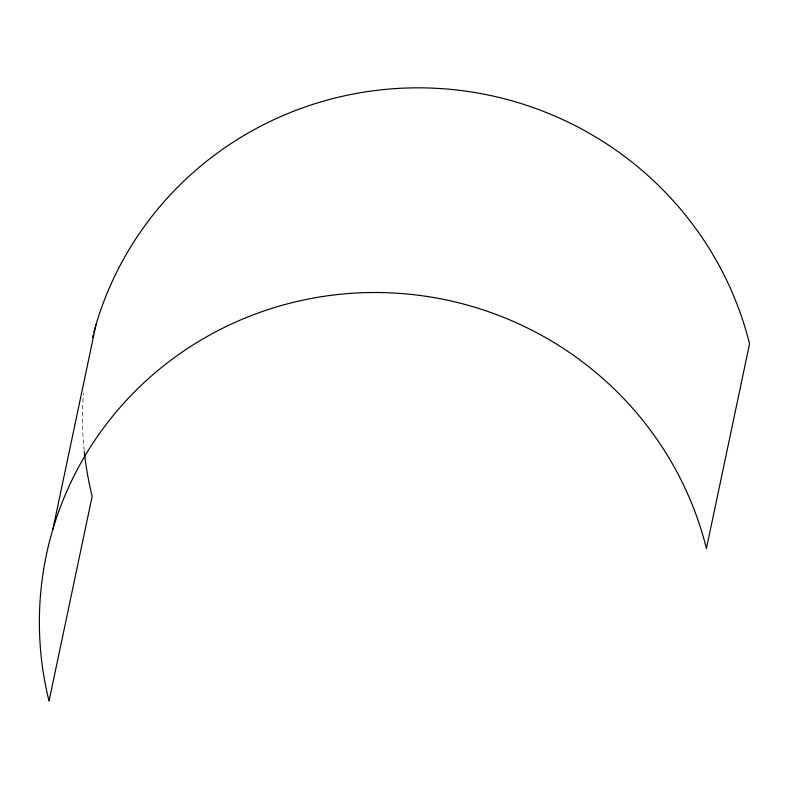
<?xml version="1.0" encoding="UTF-8"?>
<svg xmlns="http://www.w3.org/2000/svg" width="789" height="789" viewBox="0 0 789 789"><rect width="100%" height="100%" fill="white"/><g stroke="black" fill="none" stroke-linecap="round" stroke-linejoin="round"><path stroke-width="0.59" stroke-dasharray="3.94 2.96" d="M84.167 450.411A338.639 331.962 11.9 0 1 83.417 393.011"/><path stroke-width="1.18" d="M52.922 529.103L96.051 324.427M84.295 451.633A338.639 331.962 11.9 0 0 92.165 496.33L49.036 701.007A338.639 331.962 11.9 0 1 297.423 301.378A338.639 331.962 11.9 0 1 706.421 548.513L749.55 343.836A338.639 331.962 11.9 0 0 424.038 87.885A338.639 331.962 11.9 0 0 93.733 332.603M92.5 337.327A338.639 331.962 11.9 0 1 93.102 334.96"/></g></svg>
